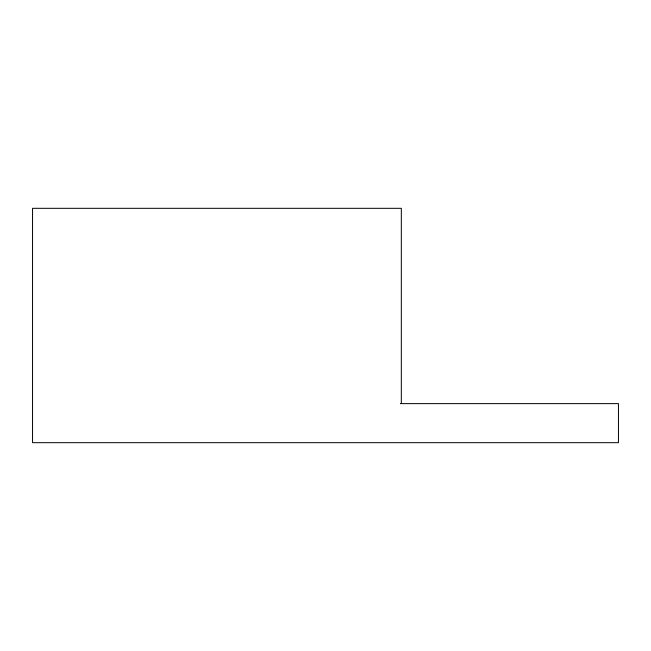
<?xml version="1.0" encoding="UTF-8"?>
<svg xmlns="http://www.w3.org/2000/svg" width="651" height="651" viewBox="0 0 651 651"><rect width="100%" height="100%" fill="white"/><g stroke="black" fill="none" stroke-linecap="round" stroke-linejoin="round"><path stroke-width="0.98" d="M400.365 403.62L618.45 403.62L618.45 442.68L32.55 442.68L32.55 208.32L401.317 208.32L401.317 403.62"/></g></svg>
